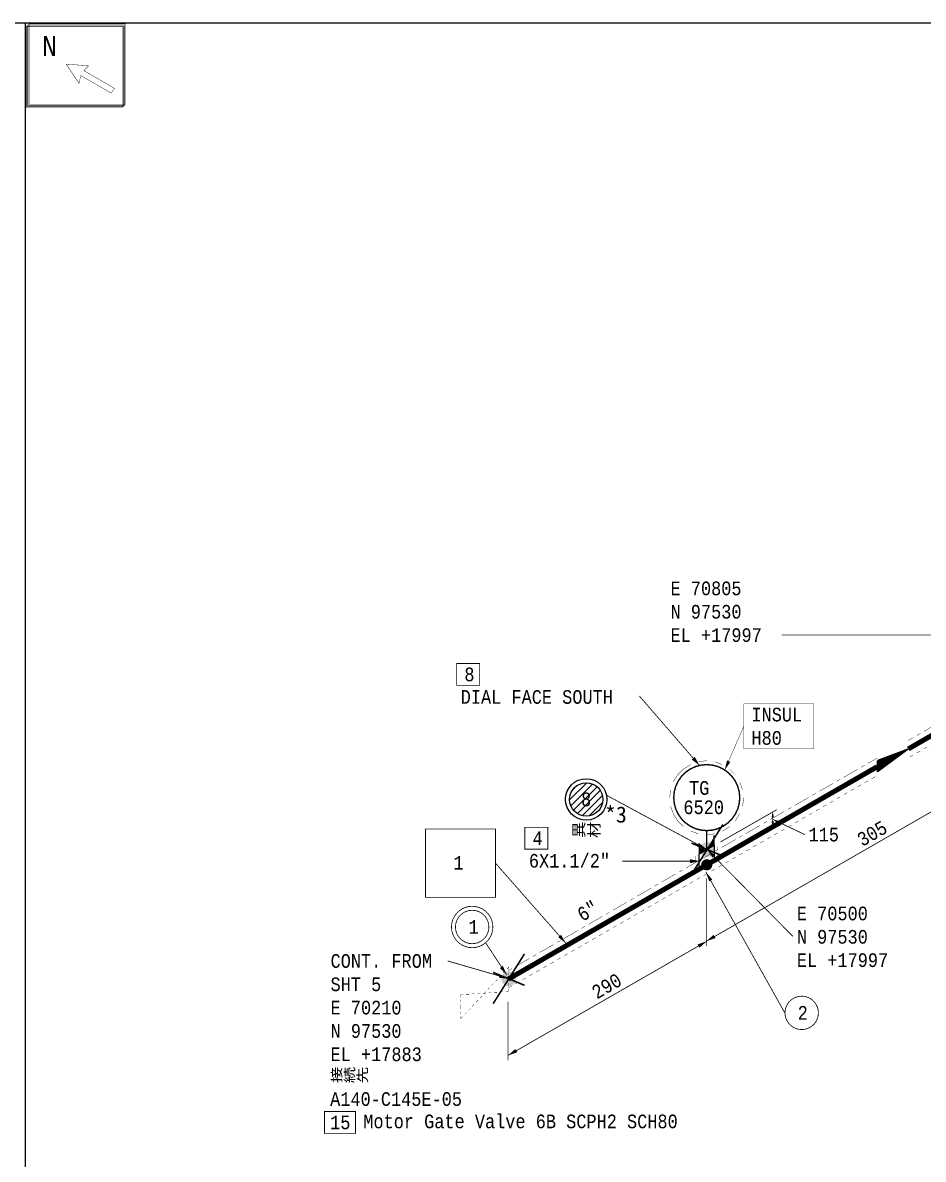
# Model space of a CAD drawing. Extents: x 0 to 841, y 0 to 594.
# Drawn here: x 333.2 to 557, y 296.8 to 579.3 of the extents above; entities that cross this region are included whole.
import ezdxf
from ezdxf.enums import TextEntityAlignment as Align

# ---------------------------------------------------------------- set-up
doc = ezdxf.new("R2010")
doc.units = 0
doc.header["$MEASUREMENT"] = 0
for name, color, linetype in [('BACKING', 7, 'Continuous'), ('DIM-LINES', 7, 'Continuous'), ('DIM-TEXT', 7, 'Continuous'), ('FITTINGS', 7, 'Continuous'), ('GT_1', 7, 'Continuous'), ('ISO-TEXT', 7, 'Continuous'), ('LEVEL_1', 7, 'Continuous'), ('PIPE', 7, 'Continuous'), ('WELDS', 7, 'Continuous')]:
    doc.layers.add(name, color=color, linetype=linetype)
doc.styles.add('MONOTXT', font='monotxt.shx', dxfattribs={"height": 2.4, "bigfont": '@extfont2.shx'})
doc.styles.add('MSGOTHICTTC', font='', dxfattribs={"height": 2.4})
doc.styles.get("Standard").update_dxf_attribs({"font": 'txt.shx', "bigfont": '@extfont2.shx'})
doc.styles.get('MSGOTHICTTC').set_extended_font_data('ＭＳ ゴシック')

# ---------------------------------------------------------------- blocks, each defined once
blk = doc.blocks.new('block1')
at = {"layer": 'ISO-TEXT'}
blk.add_hatch(color=256, dxfattribs=at).paths.add_polyline_path([(0.001, 0.001), (-2.399, 0.201), (-2.199, 1.101)])
at = {"layer": 'ISO-TEXT', "linetype": 'ByBlock', "const_width": 0.2}
blk.add_lwpolyline([(-15.2, 4.4), (0, 0)], dxfattribs=at)
blk = doc.blocks.new('block2')
at = {"layer": 'ISO-TEXT', "style": 'MONOTXT', "width": 0.8567}
for s, p in [('E 70210', (0, 0)), ('N 97530', (0, -5.8)), ('EL +17883', (0, -11.6))]:
    blk.add_text(s, height=3.4, dxfattribs=at).set_placement(p)
blk = doc.blocks.new('block3')
at = {"layer": 'ISO-TEXT'}
blk.add_hatch(color=256, dxfattribs=at).paths.add_polyline_path([(0.001, 0.001), (1.601, -1.899), (0.801, -2.299)])
at = {"layer": 'ISO-TEXT', "linetype": 'ByBlock', "const_width": 0.2}
blk.add_lwpolyline([(19.6, -35), (0, 0)], dxfattribs=at)
blk = doc.blocks.new('block4')
at = {"layer": 'ISO-TEXT'}
blk.add_hatch(color=256, dxfattribs=at).paths.add_polyline_path([(0.001, 0.001), (-2.399, -0.499), (-2.399, 0.501)])
at = {"layer": 'ISO-TEXT', "linetype": 'ByBlock', "const_width": 0.2}
blk.add_lwpolyline([(-19.2, 0), (0, 0)], dxfattribs=at)
blk = doc.blocks.new('block5')
at = {"layer": 'ISO-TEXT'}
blk.add_hatch(color=256, dxfattribs=at).paths.add_polyline_path([(0.001, 0.001), (2.001, -1.399), (1.301, -1.999)])
at = {"layer": 'ISO-TEXT', "linetype": 'ByBlock', "const_width": 0.2}
blk.add_lwpolyline([(21.3, -21.6), (0, 0)], dxfattribs=at)
blk = doc.blocks.new('block6')
at = {"layer": 'ISO-TEXT', "style": 'MONOTXT', "width": 0.8567}
for s, p in [('E 70500', (0, 0)), ('N 97530', (0, -5.8)), ('EL +17997', (0, -11.6))]:
    blk.add_text(s, height=3.4, dxfattribs=at).set_placement(p)
blk = doc.blocks.new('block12')
at = {"layer": 'ISO-TEXT', "style": 'MONOTXT', "width": 0.8567}
for s, p in [('E 70805', (0, 0)), ('N 97530', (0, -5.8)), ('EL +17997', (0, -11.6))]:
    blk.add_text(s, height=3.4, dxfattribs=at).set_placement(p)
blk = doc.blocks.new('block22')
at = {"layer": 'ISO-TEXT'}
blk.add_hatch(color=256, dxfattribs=at).paths.add_polyline_path([(0.001, 0.001), (-1.899, 1.501), (-1.199, 2.101)])
at = {"layer": 'ISO-TEXT', "linetype": 'ByBlock', "const_width": 0.2, "flags": 128}
blk.add_lwpolyline([(-34.899, 11.401), (-34.899, 28.401), (-17.499, 28.401), (-17.499, 11.401)], close=True, dxfattribs=at)
at = {"layer": 'ISO-TEXT', "linetype": 'ByBlock', "const_width": 0.2}
blk.add_lwpolyline([(-17.5, 19.9), (0, 0)], dxfattribs=at)
at = {"flags": 1}
for tag in ['Pipe Ref', 'Description']:
    blk.add_attdef(tag, (0, 0), '', height=1, dxfattribs=at)
at = {"layer": 'ISO-TEXT', "style": 'MONOTXT', "width": 0.8567}
blk.add_text('  1', height=3.4, dxfattribs=at).set_placement((-32.999, 18.301))
blk = doc.blocks.new('block24')
at = {"linetype": 'ByBlock', "const_width": 0.1}
for points in [[(47.625, 29.61), (44.161, 27.61)], [(41.564, 26.109), (38.1, 24.108)], [(43.296, 27.109), (42.43, 26.609)], [(49.399, 26.239), (48.533, 25.741)], [(35.502, 22.608), (32.039, 20.607)], [(37.234, 23.608), (36.368, 23.108)], [(44.199, 23.246), (43.333, 22.747)], [(45.933, 24.244), (45.066, 23.745)], [(47.666, 25.242), (46.799, 24.743)], [(31.173, 20.107), (30.307, 19.607)], [(39, 20.252), (38.133, 19.753)], [(40.733, 21.25), (39.866, 20.751)], [(42.466, 22.248), (41.6, 21.749)], [(29.441, 19.106), (25.977, 17.106)], [(33.8, 17.259), (32.933, 16.76)], [(35.533, 18.256), (34.666, 17.758)], [(37.266, 19.254), (36.4, 18.755)], [(23.38, 15.605), (19.916, 13.604)], [(25.111, 16.605), (24.246, 16.105)], [(28.6, 14.265), (27.733, 13.766)], [(30.333, 15.263), (29.466, 14.764)], [(32.066, 16.261), (31.2, 15.762)], [(17.318, 12.104), (13.855, 10.103)], [(19.05, 13.104), (18.184, 12.604)], [(23.4, 11.271), (22.533, 10.772)], [(25.133, 12.269), (24.266, 11.77)], [(26.866, 13.267), (26, 12.768)], [(11.257, 8.602), (7.793, 6.602)], [(12.989, 9.603), (12.123, 9.103)], [(19.933, 9.276), (19.066, 8.777)], [(21.666, 10.273), (20.8, 9.775)], [(6.927, 6.102), (6.061, 5.601)], [(14.733, 6.282), (13.867, 5.783)], [(16.466, 7.28), (15.6, 6.781)], [(18.2, 8.278), (17.333, 7.779)], [(5.195, 5.101), (1.732, 3.1)], [(9.533, 3.288), (8.667, 2.789)], [(11.267, 4.286), (10.4, 3.787)], [(13, 5.284), (12.133, 4.785)], [(0.866, 2.6), (0, 2.1)], [(4.333, 0.295), (3.467, -0.204)], [(6.067, 1.293), (5.2, 0.794)], [(7.8, 2.29), (6.933, 1.792)], [(0.867, -1.701), (0, -2.2)], [(2.6, -0.703), (1.733, -1.202)]]:
    blk.add_lwpolyline(points, dxfattribs=at)
at = {"layer": 'PIPE', "linetype": 'ByBlock', "const_width": 1.25}
blk.add_lwpolyline([(49.3, 28.4), (0, 0)], dxfattribs=at)
at = {"flags": 1}
for tag in ['Tag', 'Pipe Ref', 'Description', 'UCI', 'Key']:
    blk.add_attdef(tag, (0, 0), '', height=1, dxfattribs=at)
blk = doc.blocks.new('block25')
at = {"linetype": 'ByBlock', "const_width": 0.1}
for points in [[(2.6, 4.575), (2.6, 3.575)], [(-2.7, 2.2), (-2.7, 0.621)], [(2.6, 2.575), (2.6, 1.575)], [(-2.7, -0.379), (-2.7, -1.379)]]:
    blk.add_lwpolyline(points, dxfattribs=at)
at = {"layer": 'FITTINGS', "linetype": 'ByBlock', "const_width": 0.35}
for points in [[(1.8, 6.1), (0, 3.8)], [(1.8, 5.9), (0, 3.8)], [(1.8, 5.8), (0, 3.8)], [(1.8, 5.6), (0, 3.8)], [(1.4, 5.5), (1.4, 4.6)], [(1.5, 5.7), (1.5, 4.7)], [(1.6, 5.8), (1.6, 4.8)], [(1.8, 7.3), (1.8, 4.9)], [(-1.9, 2.7), (1.9, 4.9)], [(-1.9, -1.1), (-1.9, 2.7)], [(-1.8, 2.7), (-1.8, 5.2)], [(1.8, 4.9), (-1.8, 2.7)], [(0, 3.8), (-1.8, 4)], [(0, 3.8), (-1.8, 2.9)], [(0, 3.8), (-1.8, 3)], [(0, 3.8), (-1.8, 3.2)], [(0, 3.8), (-1.8, 3.3)], [(0, 3.8), (-1.8, 3.5)], [(0, 3.8), (-1.8, 3.7)], [(0, 3.8), (-1.8, 3.8)], [(-1.7, 3.9), (-1.7, 2.8)], [(-1.5, 4), (-1.5, 2.9)], [(-1.4, 3.9), (-1.4, 3)], [(-1.2, 3.8), (-1.2, 3.1)], [(-1.1, 3.8), (-1.1, 3.2)], [(1.8, 5.4), (0, 3.8)], [(1.8, 5.3), (0, 3.8)], [(1.8, 5.1), (0, 3.8)], [(1.8, 5), (0, 3.8)], [(1.1, 5.1), (1.1, 4.4)], [(1.2, 5.2), (1.2, 4.5)], [(1.9, 4.9), (1.9, 1.1)], [(0, 0), (-1.9, -1.1)], [(1.9, 1.1), (0, 0)]]:
    blk.add_lwpolyline(points, dxfattribs=at)
at = {"flags": 1}
for tag in ['Tag', 'Pipe Ref', 'Description', 'UCI', 'Key']:
    blk.add_attdef(tag, (0, 0), '', height=1, dxfattribs=at)
blk = doc.blocks.new('block26')
at = {"const_width": 0.1}
for points in [[(-2.1, 8.9), (0, 9.2)], [(2, 8.9), (3.9, 8.2)], [(-8.3, 3.9), (-7.2, 5.7)], [(-7.2, 5.7), (-5.8, 7.1)], [(-5.8, 7.1), (-4, 8.2)], [(5.7, 7.1), (7.1, 5.7)], [(8.2, 3.9), (8.9, 2)], [(-9.2, 0), (-9, 2)], [(9.2, 0), (8.9, -2.1)], [(-8.3, -4), (-9, -2.1)], [(-7.2, -5.8), (-8.3, -4)], [(8.2, -4), (7.1, -5.8)], [(-5.8, -7.2), (-7.2, -5.8)], [(-2.1, -9), (-4, -8.3)], [(5.7, -7.2), (3.9, -8.3)], [(2, -9), (0, -9.2)]]:
    blk.add_lwpolyline(points, dxfattribs=at)
at = {"layer": 'FITTINGS', "linetype": 'ByBlock', "const_width": 0.35, "flags": 128}
blk.add_lwpolyline([(8.08, -1.42), (7.71, -2.8), (7.1, -4.1), (6.28, -5.27), (5.27, -6.28), (4.1, -7.1), (2.8, -7.71), (1.42, -8.08), (0, -8.2), (-1.42, -8.08), (-2.8, -7.71), (-4.1, -7.1), (-5.27, -6.28), (-6.28, -5.27), (-7.1, -4.1), (-7.71, -2.8), (-8.08, -1.42), (-8.2, 0), (-8.08, 1.42), (-7.71, 2.8), (-7.1, 4.1), (-6.28, 5.27), (-5.27, 6.28), (-4.1, 7.1), (-2.8, 7.71), (-1.42, 8.08), (0, 8.2), (1.42, 8.08), (2.8, 7.71), (4.1, 7.1), (5.27, 6.28), (6.28, 5.27), (7.1, 4.1), (7.71, 2.8), (8.08, 1.42), (8.2, 0)], close=True, dxfattribs=at)
at = {"layer": 'FITTINGS', "linetype": 'ByBlock', "const_width": 0.35}
blk.add_lwpolyline([(0, -8.1), (0, -12.9)], dxfattribs=at)
at = {"flags": 1}
for tag in ['Tag', 'Pipe Ref', 'Description', 'UCI', 'Key']:
    blk.add_attdef(tag, (0, 0), '', height=1, dxfattribs=at)
blk = doc.blocks.new('block27')
at = {"linetype": 'ByBlock', "const_width": 0.1}
for points in [[(89.439, 53.706), (88.574, 53.204)], [(91.5, 54.9), (90.305, 54.207)], [(87.709, 52.703), (84.249, 50.696)], [(92.868, 51.293), (92.002, 50.793)], [(81.653, 49.192), (78.193, 47.186)], [(83.383, 50.195), (82.518, 49.693)], [(87.672, 48.293), (86.806, 47.793)], [(89.404, 49.293), (88.538, 48.793)], [(91.136, 50.293), (90.27, 49.793)], [(75.597, 45.681), (72.137, 43.675)], [(77.328, 46.684), (76.462, 46.183)], [(82.476, 45.293), (81.61, 44.793)], [(84.208, 46.293), (83.342, 45.793)], [(85.94, 47.293), (85.074, 46.793)], [(71.272, 43.173), (70.406, 42.672)], [(79.012, 43.293), (78.146, 42.793)], [(80.744, 44.293), (79.878, 43.793)], [(65.216, 39.663), (64.351, 39.161)], [(69.541, 42.17), (66.081, 40.164)], [(73.816, 40.293), (72.95, 39.793)], [(75.548, 41.293), (74.682, 40.793)], [(77.28, 42.293), (76.414, 41.793)], [(63.485, 38.66), (60.025, 36.654)], [(68.62, 37.293), (67.754, 36.793)], [(70.352, 38.293), (69.486, 37.793)], [(72.084, 39.293), (71.218, 38.793)], [(57.429, 35.149), (53.969, 33.143)], [(59.16, 36.152), (58.295, 35.651)], [(63.424, 34.293), (62.558, 33.793)], [(65.156, 35.293), (64.29, 34.793)], [(66.888, 36.293), (66.022, 35.793)], [(51.374, 31.638), (50.1, 30.9)], [(53.104, 32.641), (52.239, 32.14)], [(58.228, 31.293), (57.362, 30.793)], [(59.96, 32.293), (59.094, 31.793)], [(61.692, 33.293), (60.826, 32.793)], [(53.032, 28.293), (52.166, 27.793)], [(54.764, 29.293), (53.898, 28.793)], [(56.496, 30.293), (55.63, 29.793)], [(42.3, 26.5), (40.108, 25.24)], [(51.3, 27.293), (50.434, 26.793)], [(37.508, 23.744), (34.04, 21.75)], [(39.242, 24.741), (38.375, 24.243)], [(31.44, 20.255), (27.972, 18.261)], [(33.173, 21.252), (32.306, 20.753)], [(38.401, 19.897), (37.534, 19.398)], [(40.134, 20.895), (39.268, 20.396)], [(41.867, 21.893), (41.001, 21.394)], [(27.105, 17.762), (26.238, 17.264)], [(33.202, 16.903), (32.335, 16.404)], [(34.935, 17.901), (34.068, 17.402)], [(36.668, 18.899), (35.801, 18.4)], [(21.037, 14.272), (20.17, 13.774)], [(25.371, 16.765), (21.904, 14.771)], [(29.735, 14.907), (28.869, 14.407)], [(31.468, 15.905), (30.602, 15.406)], [(19.303, 13.275), (15.836, 11.281)], [(24.536, 11.912), (23.669, 11.413)], [(26.269, 12.91), (25.403, 12.411)], [(28.002, 13.908), (27.136, 13.409)], [(13.235, 9.786), (9.768, 7.792)], [(14.969, 10.783), (14.102, 10.284)], [(19.337, 8.918), (18.47, 8.419)], [(21.07, 9.916), (20.203, 9.417)], [(22.803, 10.914), (21.936, 10.415)], [(7.167, 6.296), (3.699, 4.302)], [(8.901, 7.293), (8.034, 6.795)], [(14.137, 5.923), (13.271, 5.424)], [(15.87, 6.922), (15.004, 6.422)], [(17.603, 7.92), (16.737, 7.421)], [(1.099, 2.807), (-1, 1.6)], [(2.832, 3.804), (1.966, 3.305)], [(8.938, 2.929), (8.071, 2.43)], [(10.671, 3.927), (9.804, 3.428)], [(12.404, 4.925), (11.537, 4.426)], [(5.472, 0.933), (4.605, 0.434)], [(7.205, 1.931), (6.338, 1.432)], [(2.005, -1.063), (1.139, -1.563)], [(3.738, -0.065), (2.872, -0.564)]]:
    blk.add_lwpolyline(points, dxfattribs=at)
at = {"layer": 'PIPE', "linetype": 'ByBlock', "const_width": 1.25}
for points in [[(92.5, 53.3), (50.1, 28.8)], [(42.4, 24.4), (0, 0)]]:
    blk.add_lwpolyline(points, dxfattribs=at)
at = {"flags": 1}
for tag in ['Tag', 'Pipe Ref', 'Description', 'UCI', 'Key']:
    blk.add_attdef(tag, (0, 0), '', height=1, dxfattribs=at)
blk = doc.blocks.new('block36')
at = {"layer": 'WELDS'}
h = blk.add_hatch(color=256, dxfattribs=at)
edge = h.paths.add_edge_path(flags=0)
edge.add_arc((0, 0), 1.4, 0, 360)
at = {"flags": 1}
for tag in ['Tag', 'Pipe Ref', 'Description', 'UCI', 'Key']:
    blk.add_attdef(tag, (0, 0), '', height=1, dxfattribs=at)
blk = doc.blocks.new('block45')
at = {"layer": 'FITTINGS', "linetype": 'ByBlock', "const_width": 0.35}
for points in [[(7.7, 4.4), (0, 1.5)], [(0, -1.3), (7.7, 4.4)], [(7.7, 4.4), (0, 0)], [(6.9, 4), (0, 1.3)], [(0, -1.2), (6.9, 4)], [(6.1, 3.5), (0, 1.2)], [(0, -1.1), (6.1, 3.5)], [(5.4, 3.1), (0, 1)], [(0, -0.9), (5.4, 3.1)], [(4.7, 2.7), (0, 0.8)], [(0, -0.7), (4.7, 2.7)], [(3.9, 2.3), (0, 0.6)], [(0, -0.5), (3.9, 2.3)], [(3.3, 1.9), (0, 0.4)], [(0, -0.3), (3.3, 1.9)], [(0, 1.5), (0, 0)], [(2.5, 1.4), (0, 0.2)], [(0, -0.1), (2.5, 1.4)], [(0, 1.3), (0, -1.3)], [(0, 1.2), (0, -1.2)], [(0, 1), (0, -1.1)], [(0, 0.8), (0, -0.9)], [(0, 0.6), (0, -0.7)], [(0, 0.4), (0, -0.5)], [(0, 0.2), (0, -0.3)], [(0, 0), (0, -0.1)]]:
    blk.add_lwpolyline(points, dxfattribs=at)
at = {"flags": 1}
for tag in ['Pipe Ref', 'Description']:
    blk.add_attdef(tag, (0, 0), '', height=1, dxfattribs=at)
blk = doc.blocks.new('block7')
at = {"layer": 'ISO-TEXT'}
blk.add_hatch(color=256, dxfattribs=at).paths.add_polyline_path([(0.001, 0.001), (-2.399, -0.499), (-2.399, 0.501)])
at = {"layer": 'ISO-TEXT', "linetype": 'ByBlock', "const_width": 0.2}
blk.add_lwpolyline([(-22.9, 0), (0, 0)], dxfattribs=at)
blk = doc.blocks.new('block41')
at = {"layer": 'WELDS'}
h = blk.add_hatch(color=256, dxfattribs=at)
edge = h.paths.add_edge_path(flags=0)
edge.add_arc((0, 0), 1.85, 0, 360)
at = {"layer": 'WELDS', "linetype": 'ByBlock', "const_width": 0.4}
for points in [[(3.9, -6.2), (-3.9, 6.2)], [(-3.9, -1.6), (3.9, 1.6)]]:
    blk.add_lwpolyline(points, dxfattribs=at)
at = {"flags": 1}
for tag in ['Tag', 'Pipe Ref', 'Description', 'UCI', 'Key']:
    blk.add_attdef(tag, (0, 0), '', height=1, dxfattribs=at)

msp = doc.modelspace()

# ---------------------------------------------------------------- hatches: boundary and pattern name
at = {"linetype": 'Continuous'}
h = msp.add_hatch(dxfattribs=at)
h.set_pattern_fill('ANSI31', color=20, scale=10)
h.set_pattern_definition([(45, (56.6463, 83.2585), (-0.8838835, 0.8838835), [])])
h.paths.add_polyline_path([(476.43, 388.93), (475.91, 389.44), (475.32, 389.85), (474.67, 390.16), (473.97, 390.35), (473.25, 390.41), (472.53, 390.35), (471.83, 390.16), (471.17, 389.85), (470.58, 389.44), (470.07, 388.93), (469.65, 388.33), (469.35, 387.68), (469.16, 386.98), (469.1, 386.26), (469.16, 385.54), (469.35, 384.84), (469.65, 384.18), (470.07, 383.59), (470.58, 383.08), (471.17, 382.66), (471.83, 382.36), (472.53, 382.17), (473.25, 382.11), (473.97, 382.17), (474.67, 382.36), (475.32, 382.66), (475.91, 383.08), (476.43, 383.59), (476.84, 384.18), (477.15, 384.84), (477.33, 385.54), (477.4, 386.26), (477.33, 386.98), (477.15, 387.68), (476.84, 388.33)])
h.paths.add_polyline_path([(470, 383.71), (476.55, 383.71), (476.55, 388.81), (470, 388.81)], flags=24)
at = {"layer": 'BACKING'}
msp.add_hatch(color=256, dxfattribs=at).paths.add_polyline_path([(507.65, 393.56), (508.24, 395.96), (509.09, 395.56)])
at = {"layer": 'DIM-LINES'}
for points in [[(519.6, 383.2), (519.9, 381.8), (519.3, 381.8)], [(519.6, 379.4), (519.3, 380.8), (519.9, 380.8)], [(519.6, 381.3), (522, 380.7), (521.6, 379.8)], [(503.2, 351), (501.4, 349.4), (500.9, 350.2)], [(503.1, 351), (504.9, 352.6), (505.4, 351.8)], [(453.8, 322.6), (455.6, 324.2), (456.1, 323.4)]]:
    msp.add_hatch(color=256, dxfattribs=at).paths.add_polyline_path(points)
at = {"layer": 'ISO-TEXT'}
for points in [[(503.16, 373.87), (500.8, 374.54), (501.26, 375.43)], [(453.5, 342.62), (451.81, 344.35), (452.52, 344.89)]]:
    msp.add_hatch(color=256, dxfattribs=at).paths.add_polyline_path(points)
at = {"layer": 'WELDS'}
h = msp.add_hatch(color=256, dxfattribs=at)
edge = h.paths.add_edge_path(flags=0)
edge.add_arc((454, 341.66), 1.85, 180, 540, ccw=False)

# ---------------------------------------------------------------- linework, layer by layer
at = {"linetype": 'ByBlock', "const_width": 0.1}
for points in [[(334.9, 579.2), (334.9, 559)], [(334.1, 578.4), (334.1, 558.2)], [(358.2, 578.4), (334.1, 578.4)], [(334.3, 578.6), (334.3, 558.4)], [(358.4, 578.6), (334.3, 578.6)], [(334.5, 578.8), (334.5, 558.6)], [(358.6, 578.8), (334.5, 578.8)], [(334.7, 579), (334.7, 558.8)], [(358.8, 579), (334.7, 579)], [(358, 558.2), (358, 578.2)], [(358.2, 558.4), (358.2, 578.4)], [(358.4, 558.6), (358.4, 578.6)], [(358.6, 558.8), (358.6, 578.8)], [(358.8, 559), (358.8, 579)], [(347.2, 564.2), (344, 569)], [(344, 569), (349.6, 568.6)], [(349.6, 568.6), (348.4, 567.4)], [(347.6, 566.2), (347.2, 564.2)], [(355.2, 561.8), (347.6, 566.2)], [(348.4, 567.4), (356, 563)], [(356, 563), (355.2, 561.8)], [(334.1, 558.2), (358, 558.2)], [(334.3, 558.4), (358.2, 558.4)], [(334.5, 558.6), (358.4, 558.6)], [(334.7, 558.8), (358.6, 558.8)], [(334.9, 559), (358.8, 559)]]:
    msp.add_lwpolyline(points, dxfattribs=at)
at = {"color": 20, "linetype": 'Continuous'}
for radius in [5.15, 4.15]:
    msp.add_circle((473.25, 386.26), radius, dxfattribs=at)
at = {"layer": 'BACKING', "linetype": 'ByBlock', "const_width": 0.1, "flags": 128}
msp.add_lwpolyline([(512.41, 398.84), (512.41, 410.04), (529.81, 410.04), (529.81, 398.84)], close=True, dxfattribs=at)
at = {"layer": 'BACKING', "linetype": 'ByBlock', "const_width": 0.1}
msp.add_lwpolyline([(512.41, 404.44), (507.65, 393.55)], dxfattribs=at)
at = {"layer": 'DIM-LINES', "linetype": 'ByBlock', "const_width": 0.2}
for points in [[(595.7, 404.3), (503.1, 351)], [(506.65, 375.7), (520.6, 383.7)], [(519.6, 383.2), (519.6, 379.4)], [(527.6, 377.5), (519.6, 381.3)], [(518.6, 378.8), (520.6, 379.9)], [(503.1, 366.6), (503.1, 349.8)], [(503.2, 351), (453.8, 322.6)], [(453.8, 336), (453.8, 321.4)]]:
    msp.add_lwpolyline(points, dxfattribs=at)
at = {"layer": 'GT_1', "flags": 128}
for points in [[(29.9, 579.3), (817.4, 579.3)], [(333.8, 579.3), (333.8, 16.4)]]:
    msp.add_lwpolyline(points, dxfattribs=at)
at = {"layer": 'ISO-TEXT', "linetype": 'ByBlock', "const_width": 0.2}
for points in [[(595.6, 427.1), (521.8, 427.1)], [(478.29, 387.29), (503.15, 373.87)], [(448.24, 350.62), (453.51, 342.62)]]:
    msp.add_lwpolyline(points, dxfattribs=at)
at = {"layer": 'ISO-TEXT', "linetype": 'ByBlock', "const_width": 0.2, "flags": 128}
for points in [[(441.06, 414.62), (441.06, 420.02), (446.76, 420.02), (446.76, 414.62)], [(458, 373.9), (458, 379.3), (463.7, 379.3), (463.7, 373.9)], [(449.97, 353.65), (449.74, 352.78), (449.36, 351.97), (448.85, 351.24), (448.21, 350.6), (447.48, 350.09), (446.66, 349.71), (445.8, 349.47), (444.9, 349.4), (444.01, 349.47), (443.14, 349.71), (442.33, 350.09), (441.59, 350.6), (440.96, 351.24), (440.44, 351.97), (440.06, 352.78), (439.83, 353.65), (439.75, 354.55), (439.83, 355.44), (440.06, 356.31), (440.44, 357.12), (440.96, 357.86), (441.59, 358.49), (442.33, 359.01), (443.14, 359.38), (444.01, 359.62), (444.9, 359.7), (445.8, 359.62), (446.66, 359.38), (447.48, 359.01), (448.21, 358.49), (448.85, 357.86), (449.36, 357.12), (449.74, 356.31), (449.97, 355.44), (450.05, 354.55)], [(448.99, 353.82), (448.8, 353.13), (448.5, 352.47), (448.08, 351.88), (447.57, 351.37), (446.98, 350.95), (446.32, 350.65), (445.62, 350.46), (444.9, 350.4), (444.18, 350.46), (443.48, 350.65), (442.83, 350.95), (442.23, 351.37), (441.72, 351.88), (441.31, 352.47), (441, 353.13), (440.81, 353.82), (440.75, 354.55), (440.81, 355.27), (441, 355.96), (441.31, 356.62), (441.72, 357.21), (442.23, 357.72), (442.83, 358.14), (443.48, 358.45), (444.18, 358.63), (444.9, 358.7), (445.62, 358.63), (446.32, 358.45), (446.98, 358.14), (447.57, 357.72), (448.08, 357.21), (448.5, 356.62), (448.8, 355.96), (448.99, 355.27), (449.05, 354.55)], [(530.89, 332.48), (530.7, 331.78), (530.39, 331.12), (529.98, 330.53), (529.47, 330.02), (528.88, 329.61), (528.22, 329.3), (527.52, 329.11), (526.8, 329.05), (526.08, 329.11), (525.38, 329.3), (524.72, 329.61), (524.13, 330.02), (523.62, 330.53), (523.21, 331.12), (522.9, 331.78), (522.71, 332.48), (522.65, 333.2), (522.71, 333.92), (522.9, 334.62), (523.21, 335.27), (523.62, 335.87), (524.13, 336.38), (524.72, 336.79), (525.38, 337.1), (526.08, 337.29), (526.8, 337.35), (527.52, 337.29), (528.22, 337.1), (528.88, 336.79), (529.47, 336.38), (529.98, 335.87), (530.39, 335.27), (530.7, 334.62), (530.89, 333.92), (530.95, 333.2)]]:
    msp.add_lwpolyline(points, close=True, dxfattribs=at)
at = {"layer": 'ISO-TEXT', "color": 20, "const_width": 0.2, "flags": 128}
msp.add_lwpolyline([(408.2, 303.28), (408.2, 308.68), (415.9, 308.68), (415.9, 303.28)], close=True, dxfattribs=at)
at = {"layer": 'PIPE', "linetype": 'ByBlock', "const_width": 0.1}
for points in [[(453.6, 344.1), (454, 344.6)], [(454, 344.6), (454, 343.9)], [(451.6, 342.1), (452.1, 342.6)], [(452.6, 343.1), (453.1, 343.6)], [(454, 343.2), (454, 342.6)], [(454, 341.9), (454, 341.2)], [(448.8, 339), (449.2, 339.5)], [(449.7, 340), (450.2, 340.5)], [(450.7, 341), (451.2, 341.6)], [(454, 340.6), (454, 339.9)], [(454, 339.2), (454, 338.6)], [(442, 337.7), (442, 337.1)], [(442.7, 337.7), (442, 337.7)], [(442, 336.5), (442, 335.9)], [(444.1, 337.8), (443.4, 337.8)], [(445.5, 337.9), (444.8, 337.9)], [(445.9, 335.9), (446.4, 336.4)], [(446.9, 338), (446.2, 338)], [(446.9, 336.9), (447.3, 337.4)], [(448.3, 338.1), (447.6, 338.1)], [(447.8, 337.9), (448.3, 338.5)], [(449.7, 338.2), (449, 338.2)], [(451.1, 338.3), (450.4, 338.3)], [(452.5, 338.4), (451.8, 338.4)], [(454, 338.6), (453.2, 338.5)], [(442, 335.3), (442, 334.7)], [(442, 334.7), (442, 334.1)], [(442, 333.5), (442, 332.9)], [(443, 332.8), (443.5, 333.3)], [(444, 333.8), (444.5, 334.3)], [(444.9, 334.8), (445.4, 335.4)], [(442, 332.3), (442, 331.7)], [(442.1, 331.8), (442.5, 332.3)]]:
    msp.add_lwpolyline(points, dxfattribs=at)
at = {"layer": 'WELDS', "linetype": 'ByBlock', "const_width": 0.4}
for points in [[(450.1, 335.46), (457.9, 347.86)], [(457.9, 340.06), (450.1, 343.26)]]:
    msp.add_lwpolyline(points, dxfattribs=at)

# ---------------------------------------------------------------- block references
at = {"layer": 'FITTINGS'}
for name, p in [('block45', (545.6, 394.4)), ('block26', (503.2, 386.7)), ('block25', (503.2, 370))]:
    msp.add_blockref(name, p, dxfattribs=at)
at = {"layer": 'ISO-TEXT'}
for name, p in [('block12', (494.2, 437)), ('block22', (468.2, 350.5)), ('block5', (503.3, 373.8)), ('block4', (501.4, 370.9)), ('block3', (503, 368.2)), ('block6', (525.6, 356.2)), ('block1', (454, 341.7)), ('block2', (409.7, 332.8))]:
    msp.add_blockref(name, p, dxfattribs=at)
at = {"layer": 'ISO-TEXT', "rotation": 310.9129144943352}
msp.add_blockref('block7', (501.42, 394.68), dxfattribs=at)
at = {"layer": 'PIPE'}
for name, p in [('block27', (503.2, 370)), ('block24', (453.9, 341.6))]:
    msp.add_blockref(name, p, dxfattribs=at)
at = {"layer": 'WELDS', "xscale": -1, "rotation": 180}
msp.add_blockref('block41', (503.3, 373.8), dxfattribs=at)
at = {"layer": 'WELDS'}
msp.add_blockref('block36', (503.2, 370), dxfattribs=at)

# ---------------------------------------------------------------- texts
at = {"style": 'MONOTXT', "width": 0.857}
msp.add_text('N', height=5, dxfattribs=at).set_placement((338, 571))
at = {"layer": 'BACKING', "style": 'MONOTXT', "width": 0.8567}
for s, p in [('INSUL', (514.31, 405.64)), ('H80', (514.31, 399.84))]:
    msp.add_text(s, height=3.4, dxfattribs=at).set_placement(p)
at = {"layer": 'DIM-TEXT', "style": 'MONOTXT', "width": 0.8567}
msp.add_text('115', height=3.4, dxfattribs=at).set_placement((528.5, 375.8))
for s, p in [('305', (541.87, 374.43)), ('290', (475.9, 336.5))]:
    msp.add_text(s, height=3.4, rotation=30, dxfattribs=at).set_placement(p)
at = {"layer": 'ISO-TEXT', "style": 'MONOTXT', "width": 0.8567}
for s, p in [('8', (442.96, 415.62)), ('DIAL FACE SOUTH', (442.06, 410.02)), ('TG', (498.8, 387.4)), ('6520', (497.4, 382.6)), ('4', (459.9, 374.9)), ('6X1.1/2"', (459, 369.3)), ('1', (444, 352.85)), ('CONT. FROM', (409.7, 344.4)), ('SHT 5', (409.7, 338.6)), ('2', (525.8, 331.5))]:
    msp.add_text(s, height=3.4, dxfattribs=at).set_placement(p)
msp.add_text('8', height=3.4, dxfattribs=at).set_placement((473.25, 386.26), align=Align.MIDDLE)
at = {"layer": 'ISO-TEXT', "color": 20, "style": 'MONOTXT'}
msp.add_text('異材', height=3.4, dxfattribs=at).set_placement((473.25, 376.84), align=Align.CENTER)
at = {"layer": 'ISO-TEXT', "style": 'MONOTXT', "width": 0.8567}
msp.add_text('6"', height=3.4, rotation=30, dxfattribs=at).set_placement((472.3, 355.8))
at = {"layer": 'ISO-TEXT', "color": 20, "style": 'MONOTXT', "width": 0.8567}
for s, p in [('接続先', (409.6, 315.88)), ('A140-C145E-05', (409.6, 310.08)), ('Motor Gate Valve 6B SCPH2 SCH80', (417.84, 304.52)), ('15', (409.6, 304.28))]:
    msp.add_text(s, height=3.4, dxfattribs=at).set_placement(p)
at = {"layer": 'LEVEL_1', "color": 7, "linetype": 'Continuous', "style": 'MSGOTHICTTC'}
msp.add_text('*3', height=4, dxfattribs=at).set_placement((477.9, 379.3), align=Align.BOTTOM_LEFT)

doc.saveas('drawing.dxf')
